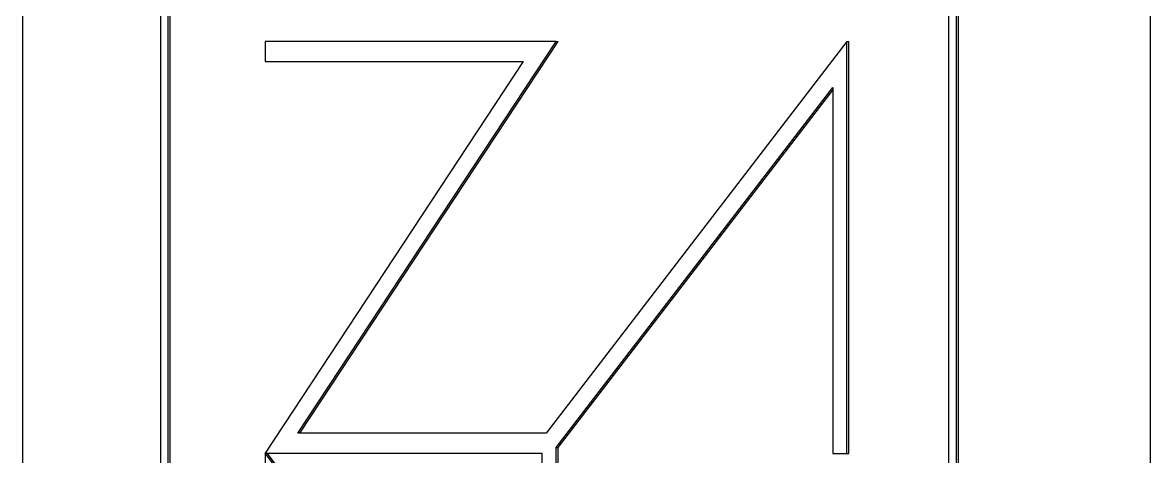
# Model space of a CAD drawing. Header units: millimetres. Extents: x -1893 to 2799, y -925 to 2353.
# Drawn here: x -1104.92 to -1070.82, y 1934.72 to 1947.82 of the extents above; entities that cross this region are included whole.
import ezdxf

# ---------------------------------------------------------------- set-up
doc = ezdxf.new("R2010")
doc.units = ezdxf.units.MM
doc.header["$MEASUREMENT"] = 0
doc.layers.add('Domyślny', color=7, linetype='Continuous', true_color=0x000000)
doc.layers.add('Utwórz2D linie widoczne', color=7, linetype='Continuous', true_color=0x000000)

msp = doc.modelspace()

# ---------------------------------------------------------------- linework, layer by layer
at = {"layer": 'Domyślny'}
msp.add_line((-1070.816, 1545.699), (-1070.816, 1965.099), dxfattribs=at)
at = {"layer": 'Utwórz2D linie widoczne'}
for p, q in [((-1104.917, 1965.099), (-1104.917, 1545.699)), ((-1100.735, 1917.799), (-1100.735, 1951.799)), ((-1076.693, 1951.799), (-1076.693, 1917.799)), ((-1076.633, 1951.799), (-1076.633, 1917.799)), ((-1100.52, 1951.495), (-1100.52, 1918.102)), ((-1100.46, 1951.495), (-1100.46, 1918.102)), ((-1076.908, 1918.102), (-1076.908, 1951.495)), ((-1088.783, 1947.249), (-1097.581, 1947.249)), ((-1097.581, 1947.249), (-1097.58, 1946.641)), ((-1096.591, 1935.419), (-1088.783, 1947.249)), ((-1096.53, 1935.419), (-1088.723, 1947.249)), ((-1079.991, 1947.249), (-1089.089, 1935.419)), ((-1088.783, 1947.249), (-1088.723, 1947.249)), ((-1079.991, 1934.812), (-1079.991, 1947.249)), ((-1079.991, 1947.249), (-1079.931, 1947.249)), ((-1079.931, 1934.812), (-1079.931, 1947.249)), ((-1097.58, 1946.641), (-1089.778, 1946.641)), ((-1089.778, 1946.641), (-1097.58, 1934.814)), ((-1088.785, 1934.991), (-1080.417, 1945.857)), ((-1080.417, 1945.857), (-1080.417, 1934.812)), ((-1088.725, 1934.991), (-1080.417, 1945.779)), ((-1089.089, 1935.419), (-1096.591, 1935.419)), ((-1088.785, 1922.379), (-1088.785, 1934.991)), ((-1088.785, 1934.991), (-1088.725, 1934.991)), ((-1088.725, 1922.379), (-1088.725, 1934.991)), ((-1097.58, 1934.814), (-1097.581, 1922.379)), ((-1097.58, 1934.814), (-1089.213, 1934.814)), ((-1089.213, 1923.772), (-1097.58, 1934.814)), ((-1089.213, 1923.852), (-1097.52, 1934.814)), ((-1089.213, 1934.814), (-1089.213, 1923.772)), ((-1080.417, 1934.812), (-1079.991, 1934.812)), ((-1079.991, 1934.812), (-1079.931, 1934.812))]:
    msp.add_line(p, q, dxfattribs=at)

doc.saveas('drawing.dxf')
